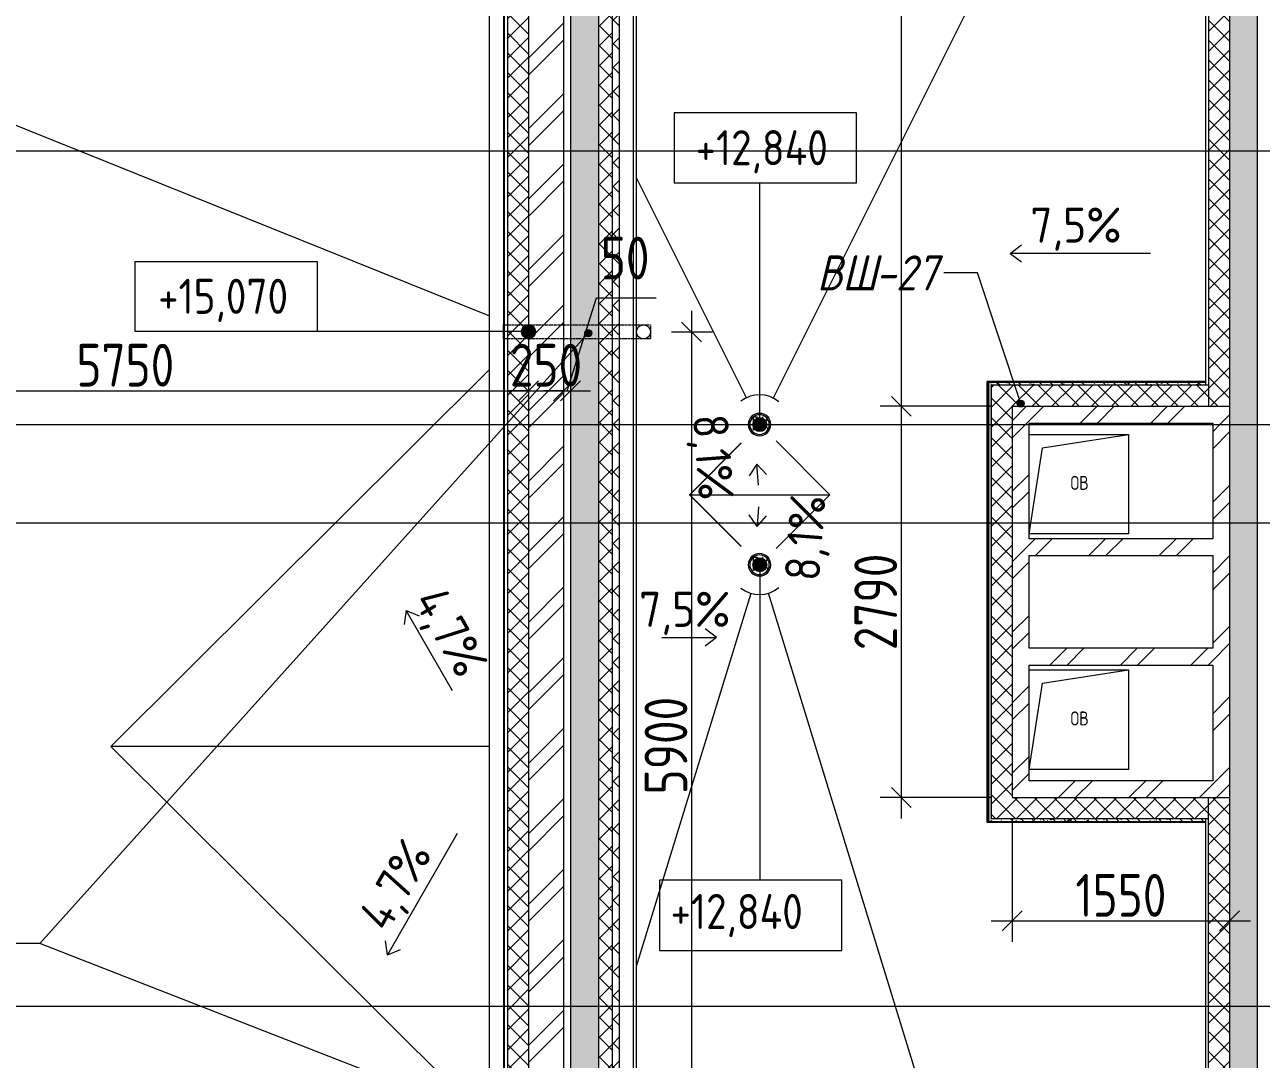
# Model space of a CAD drawing. Header units: millimetres. Extents: x -68946 to 690821, y -552984 to 293768.
# Drawn here: x 128675 to 137493, y -496832 to -489454 of the extents above; entities that cross this region are included whole.
import ezdxf

# ---------------------------------------------------------------- set-up
doc = ezdxf.new("R2010")
doc.units = ezdxf.units.MM
doc.linetypes.add('200_ШТРИХ_ш1п0_6_', pattern=[8, 5, -3])
doc.linetypes.add('ADSK_Линия сетки', pattern=[2500, 2000, -250, 0, -250])
doc.layers.get('Defpoints').update_dxf_attribs({"color": 250})
for name, color, linetype, lineweight in [('Аннотация', 250, 'Continuous', 20), ('Крыша', 7, 'Continuous', 5), ('Линии', 7, 'Continuous', 5), ('Оборудование', 7, 'Continuous', 9), ('Ограждение', 7, 'Continuous', 5), ('Окна', 7, 'Continuous', 5), ('Оси', 250, 'Continuous', 9), ('Отметки', 7, 'Continuous', 9), ('Перекрытие', 7, 'Continuous', 9), ('Размеры', 7, 'Continuous', 9), ('Стены внутренние', 7, 'Continuous', 9), ('Стены наружные', 7, 'Continuous', 9), ('Стены отделка', 7, 'Continuous', 13), ('Стены перегородки', 7, 'Continuous', 13), ('Стены штриховка', 250, 'Continuous', 9), ('Узлы', 250, 'Continuous', 18)]:
    doc.layers.add(name, color=color, linetype=linetype, lineweight=lineweight)
doc.styles.add('GOST Common_1', font='', dxfattribs={"width": 0.9, "height": 250})
doc.styles.add('GOST Common_2', font='', dxfattribs={"width": 0.8, "height": 350})
doc.styles.add('GOST Common_I', font='', dxfattribs={"width": 0.9, "height": 250})
doc.styles.add('ISOCPEUR', font='isocpeur.ttf', dxfattribs={"width": 0.8, "height": 100})
doc.styles.add('ISOCPEUR_1', font='isocpeur.ttf', dxfattribs={"width": 0.9, "height": 250})
doc.styles.add('А3', font='ГОСТ тип А.ttf')
doc.styles.get('GOST Common_1').set_extended_font_data('GOST Common')
doc.styles.get('GOST Common_2').set_extended_font_data('GOST Common')
doc.styles.get('GOST Common_I').set_extended_font_data('GOST Common', italic=True)
doc.dimstyles.new('ADSK_Основной_2_мм', dxfattribs={"dimscale": 304.8, "dimtxt": 201.142999, "dimasz": 0.463911, "dimexe": 0.492126, "dimexo": 0.492126, "dimgap": 0.098425, "dimtad": 1, "dimdec": 0, "dimdsep": 46, "dimtxsty": 'GOST Common_2', "dimblk1": 'OBLIQUE', "dimblk2": 'OBLIQUE', "dimsah": 1, "dimcen": 0.09, "dimdle": 0.492126, "dimazin": 0, "dimtfac": 1, "dimtdec": 4, "dimtix": 1, "dimtmove": 1, "dimatfit": 3, "dimfxl": 1, "dimtvp": 1, "dimtolj": 1, "dimtzin": 0, "dimlwd": 9, "dimlwe": 9, "dimarcsym": 2})
doc.dimstyles.new('ADSK_Основной_2_мм_1', dxfattribs={"dimscale": 304.8, "dimtxt": 201.142999, "dimasz": 0.463911, "dimexe": 0.492126, "dimexo": 0.492126, "dimgap": 0.098425, "dimtad": 1, "dimdec": 0, "dimdsep": 46, "dimtxsty": 'GOST Common_2', "dimblk1": 'OBLIQUE', "dimblk2": 'OBLIQUE', "dimsah": 1, "dimcen": 0.09, "dimdle": 0.492126, "dimazin": 0, "dimtfac": 1, "dimtdec": 4, "dimtix": 1, "dimtmove": 0, "dimatfit": 3, "dimfxl": 1, "dimtvp": 1, "dimtolj": 1, "dimtzin": 0, "dimlwd": 9, "dimlwe": 9, "dimarcsym": 2})
pattern_1 = [(135, (23667.23, -543980.64), (-142.56192, -142.56192), []), (135, (23809.8, -543980.64), (-142.56192, -142.56192), [252.016, -50.403, 3.353, -47.05])]
pattern_2 = [(45, (23667.23, -543980.64), (-70.71068, 70.71068), []), (135, (23667.23, -543980.64), (-70.71068, -70.71068), [])]
pattern_3 = [(45, (23667.23, -543980.64), (-251.4472, 251.4472), []), (45, (23667.23, -543599.64), (-251.4472, 251.4472), [])]
pattern_4 = [(135, (23667.23, -543980.64), (-75.43415, -75.43415), [106.68, -17.78, 3.556, -17.78]), (135, (23667.23, -543905.25), (-75.43415, -75.43415), []), (50, (23667.23, -543980.64), (127.52922, -11.15758), [13.335, -146.685]), (355, (23667.23, -543980.64), (-24.66966, 133.74002), [10.668, -117.348]), (100.451, (23677.86, -543981.57), (102.85973, 122.58178), [11.333, -124.663]), (46.184, (23667.23, -543945.08), (189.75516, -29.43036), [20.002, -220.027]), (96.636, (23683.04, -543947.53), (166.1822, 173.1996), [17, -186.995]), (351.184, (23667.23, -543945.08), (166.18393, 173.19757), [16.002, -176.022]), (21, (23685.01, -543953.97), (106.130265, -71.58603), [13.335, -146.685]), (326, (23685.01, -543953.97), (43.26188, 128.93175), [10.668, -117.348]), (71.451, (23693.85, -543959.94), (149.39198, 57.34505), [11.333, -124.663]), (37.5, (23667.23, -543980.64), (2.162228, 59.188357), [3.353, -112.573, 3.353, -115.773, -117.793]), (37.5, (23667.23, -543980.64), (2.162228, 59.188357), [-235.052, 3.353, -114.44]), (7.5, (23667.23, -543980.64), (46.773857, 70.126152), [3.353, -64.567, 3.353, -109.906, -44.895]), (7.5, (23667.23, -543980.64), (46.773857, 70.126152), [-181.178, 3.353, -41.542]), (327.5, (23627.58, -543980.64), (94.913671, -4.010093), [3.353, -41.097, 3.353, -135.331, -184.023]), (327.5, (23627.58, -543980.64), (94.913671, -4.010093), [-183.134, 3.353, -180.67]), (317.5, (23609.8, -543980.64), (103.69057, 17.79882), [3.353, -54.432, 3.353, -88.748, -130.683]), (317.5, (23609.8, -543980.64), (103.69057, 17.79882), [-149.885, 3.353, -127.33])]

# ---------------------------------------------------------------- blocks, each defined once
blk = doc.blocks.new('TN_Воронка ТехноНИКОЛЬ ВБ - Воронка ТехноНИКОЛЬ ВБ ЭКО_ Ø110х315мм-V28-АР3_Кладочный план кровли _17_930 С2-3')
at = {"layer": 'Оборудование'}
for radius, start, end in [(212.5, 49.68427, 128.51034), (80, 0, 180), (80, 180, 360), (70, 360, 180), (70, 180, 360), (212.5, 225.01267, 225.49134)]:
    blk.add_arc((0, 0), radius, start, end, dxfattribs=at)
blk = doc.blocks.new('TN_Воронка ТехноНИКОЛЬ ВБ - Воронка ТехноНИКОЛЬ ВБ ЭКО_ Ø110х315мм-V29-АР3_Кладочный план кровли _17_930 С2-3')
at = {"layer": 'Оборудование'}
for radius, start, end in [(212.5, 134.50866, 134.98733), (80, 0, 180), (80, 180, 360), (70, 360, 180), (70, 180, 360), (212.5, 231.48966, 310.31573)]:
    blk.add_arc((0, 0), radius, start, end, dxfattribs=at)
blk = doc.blocks.new('_Wn_-As_OpeningMEP_floor__Rectangular - _Wn_-As_OpeningMEP_floor__Rectangular-37444768-АР3_Кладочный план кровли _17_930 С2-3')
at = {"layer": 'Узлы', "lineweight": 5}
for p, q in [((-259.9, 309.9), (355, 405)), ((-355, -305), (-259.9, 309.9))]:
    blk.add_line(p, q, dxfattribs=at)
blk = doc.blocks.new('Ограждение - Ограждение-38052386-АР3_Кладочный план кровли _17_930 С2-3')
at = {"layer": 'Ограждение'}
for p, q in [((108422, 58297), (108422, 40445)), ((108322, 40766.8), (108322, 57984))]:
    blk.add_line(p, q, dxfattribs=at)
blk = doc.blocks.new('_Wn_-As_OpeningMEP_floor__Rectangular - _Wn_-As_OpeningMEP_floor__Rectangular-38107087-АР3_Кладочный план кровли _17_930 С2-3')
at = {"layer": 'Узлы', "lineweight": 5}
for p, q in [((-259.9, 309.9), (355, 405)), ((-355, -305), (-259.9, 309.9))]:
    blk.add_line(p, q, dxfattribs=at)
blk = doc.blocks.new('_Wn_-As_OpeningMEP_floor__Rectangular - _Wn_-As_OpeningMEP_floor__Rectangular-38107255-АР3_Кладочный план кровли _17_930 С2-3')
at = {"layer": 'Узлы', "lineweight": 5}
for p, q in [((-259.9, 309.9), (355, 405)), ((-355, -305), (-259.9, 309.9))]:
    blk.add_line(p, q, dxfattribs=at)
blk = doc.blocks.new('Высотные отметки - Рамка-32693647-АР3_Кладочный план кровли _17_930 С2-3')
at = {"layer": 'Аннотация'}
for p, q in [((-6.5, 0), (-6.5, 5)), ((-6.5, 5), (6.5, 5)), ((6.5, 5), (6.5, 0)), ((6.5, 0), (-6.5, 0))]:
    blk.add_line(p, q, dxfattribs=at)
blk = doc.blocks.new('_Oblique')
at = {"color": 0, "linetype": 'ByBlock', "lineweight": -2}
blk.add_line((-0.5, -0.5), (0.5, 0.5), dxfattribs=at)
blk = doc.blocks.new('*D6228')
at = {"layer": 'Defpoints', "color": 0, "lineweight": 30, "transparency": 16777216}
for p in [(132267.2, -491964.7), (132267.2, -492064.7), (126517.2, -492801.6)]:
    blk.add_point(p, dxfattribs=at)
at = {"layer": 'Размеры', "color": 0, "lineweight": 9, "transparency": 16777216}
for p, q in [((126517.2, -492651.6), (126517.2, -491914.7)), ((126367.2, -492064.7), (132417.2, -492064.7)), ((132267.2, -492114.7), (132267.2, -492214.7))]:
    blk.add_line(p, q, dxfattribs=at)
at = {"layer": 'Размеры', "color": 0, "lineweight": 9, "transparency": 16777216, "xscale": 141.4, "yscale": 141.4, "zscale": 141.4, "rotation": 180}
blk.add_blockref('_Oblique', (126517.2, -492064.7), dxfattribs=at)
at = {"layer": 'Размеры', "color": 0, "lineweight": 9, "transparency": 16777216, "xscale": 141.4, "yscale": 141.4, "zscale": 141.4}
blk.add_blockref('_Oblique', (132267.2, -492064.7), dxfattribs=at)
at = {"layer": 'Размеры', "color": 0, "transparency": 16777216, "insert": (129392.2, -491882.3), "char_height": 304.8, "width": 605.475, "attachment_point": 5, "style": 'А3'}
blk.add_mtext('\\A1;5750', dxfattribs=at)
blk = doc.blocks.new('*D6229')
at = {"layer": 'Defpoints', "color": 0, "lineweight": 30, "transparency": 16777216}
for p in [(132267.2, -491964.7), (132517.2, -491964.7), (132517.2, -492064.7)]:
    blk.add_point(p, dxfattribs=at)
at = {"layer": 'Размеры', "color": 0, "lineweight": 9, "transparency": 16777216}
for p, q in [((132267.2, -492064.7), (132125.8, -492064.7)), ((132267.2, -492064.7), (132517.2, -492064.7)), ((132517.2, -492064.7), (132658.6, -492064.7)), ((132267.2, -492114.7), (132267.2, -492214.7)), ((132517.2, -492114.7), (132517.2, -492214.7))]:
    blk.add_line(p, q, dxfattribs=at)
at = {"layer": 'Размеры', "color": 0, "lineweight": 9, "transparency": 16777216, "xscale": 141.4, "yscale": 141.4, "zscale": 141.4}
blk.add_blockref('_Oblique', (132267.2, -492064.7), dxfattribs=at)
at = {"layer": 'Размеры', "color": 0, "lineweight": 9, "transparency": 16777216, "xscale": 141.4, "yscale": 141.4, "zscale": 141.4, "rotation": 180}
blk.add_blockref('_Oblique', (132517.2, -492064.7), dxfattribs=at)
at = {"layer": 'Размеры', "color": 0, "transparency": 16777216, "insert": (132392.2, -491882.3), "char_height": 304.8, "width": 454.106, "attachment_point": 5, "style": 'А3'}
blk.add_mtext('\\A1;250', dxfattribs=at)
blk = doc.blocks.new('*D6230')
at = {"layer": 'Defpoints', "color": 0, "lineweight": 30, "transparency": 16777216}
for p in [(132517.2, -491964.7), (132567.2, -491964.7), (132567.2, -492064.7)]:
    blk.add_point(p, dxfattribs=at)
at = {"layer": 'Размеры', "color": 0, "lineweight": 9, "transparency": 16777216}
for p, q in [((132542.2, -492064.7), (132753.1, -491402.5)), ((132753.1, -491402.5), (133178.9, -491402.5)), ((132517.2, -492064.7), (132375.8, -492064.7)), ((132517.2, -492064.7), (132567.2, -492064.7)), ((132517.2, -492064.7), (132567.2, -492064.7)), ((132567.2, -492064.7), (132708.6, -492064.7)), ((132517.2, -492114.7), (132517.2, -492214.7)), ((132567.2, -492114.7), (132567.2, -492214.7))]:
    blk.add_line(p, q, dxfattribs=at)
at = {"layer": 'Размеры', "color": 0, "lineweight": 9, "transparency": 16777216, "xscale": 141.4, "yscale": 141.4, "zscale": 141.4}
blk.add_blockref('_Oblique', (132517.2, -492064.7), dxfattribs=at)
at = {"layer": 'Размеры', "color": 0, "lineweight": 9, "transparency": 16777216, "xscale": 141.4, "yscale": 141.4, "zscale": 141.4, "rotation": 180}
blk.add_blockref('_Oblique', (132567.2, -492064.7), dxfattribs=at)
at = {"layer": 'Размеры', "color": 0, "transparency": 16777216, "insert": (132783.1, -490966.1), "char_height": 304.8, "width": 302.737, "attachment_point": 1, "line_spacing_factor": 1.022761, "style": 'А3'}
blk.add_mtext('\\A1;50', dxfattribs=at)
blk = doc.blocks.new('*D6256')
at = {"layer": 'Defpoints', "color": 0, "lineweight": 30, "transparency": 16777216}
for p in [(135026, -485605.6), (134926, -492175.6), (135717.2, -492175.6)]:
    blk.add_point(p, dxfattribs=at)
at = {"layer": 'Размеры', "color": 0, "lineweight": 9, "transparency": 16777216}
for p, q in [((134926, -485455.6), (134926, -492325.6)), ((134876, -485605.6), (134776, -485605.6)), ((135567.2, -492175.6), (134776, -492175.6))]:
    blk.add_line(p, q, dxfattribs=at)
at = {"layer": 'Размеры', "color": 0, "lineweight": 9, "transparency": 16777216, "xscale": 141.4, "yscale": 141.4, "zscale": 141.4}
for p, rotation in [((134926, -485605.6), 90), ((134926, -492175.6), 270)]:
    blk.add_blockref('_Oblique', p, dxfattribs=dict(at, rotation=rotation))
at = {"layer": 'Размеры', "color": 0, "transparency": 16777216, "insert": (134743.6, -488890.6), "char_height": 304.8, "width": 605.475, "attachment_point": 5, "rotation": 90, "style": 'А3'}
blk.add_mtext('\\A1;6570', dxfattribs=at)
blk = doc.blocks.new('*D6257')
at = {"layer": 'Defpoints', "color": 0, "lineweight": 30, "transparency": 16777216}
for p in [(135717.2, -492175.6), (134926, -494965.6), (135717.2, -494965.6)]:
    blk.add_point(p, dxfattribs=at)
at = {"layer": 'Размеры', "color": 0, "lineweight": 9, "transparency": 16777216}
for p, q in [((134926, -492025.6), (134926, -495115.6)), ((135567.2, -492175.6), (134776, -492175.6)), ((135567.2, -494965.6), (134776, -494965.6))]:
    blk.add_line(p, q, dxfattribs=at)
at = {"layer": 'Размеры', "color": 0, "lineweight": 9, "transparency": 16777216, "xscale": 141.4, "yscale": 141.4, "zscale": 141.4}
for p, rotation in [((134926, -492175.6), 90), ((134926, -494965.6), 270)]:
    blk.add_blockref('_Oblique', p, dxfattribs=dict(at, rotation=rotation))
at = {"layer": 'Размеры', "color": 0, "transparency": 16777216, "insert": (134743.6, -493570.6), "char_height": 304.8, "width": 605.475, "attachment_point": 5, "rotation": 90, "style": 'А3'}
blk.add_mtext('\\A1;2790', dxfattribs=at)
blk = doc.blocks.new('*D6258')
at = {"layer": 'Defpoints', "color": 0, "lineweight": 30, "transparency": 16777216}
for p in [(135717.2, -494965.6), (137267.2, -494965.6), (137267.2, -495845.3)]:
    blk.add_point(p, dxfattribs=at)
at = {"layer": 'Размеры', "color": 0, "lineweight": 9, "transparency": 16777216}
for p, q in [((135717.2, -495115.6), (135717.2, -495995.3)), ((137267.2, -495115.6), (137267.2, -495995.3)), ((135567.2, -495845.3), (137417.2, -495845.3))]:
    blk.add_line(p, q, dxfattribs=at)
at = {"layer": 'Размеры', "color": 0, "lineweight": 9, "transparency": 16777216, "xscale": 141.4, "yscale": 141.4, "zscale": 141.4, "rotation": 180}
blk.add_blockref('_Oblique', (135717.2, -495845.3), dxfattribs=at)
at = {"layer": 'Размеры', "color": 0, "lineweight": 9, "transparency": 16777216, "xscale": 141.4, "yscale": 141.4, "zscale": 141.4}
blk.add_blockref('_Oblique', (137267.2, -495845.3), dxfattribs=at)
at = {"layer": 'Размеры', "color": 0, "transparency": 16777216, "insert": (136492.2, -495662.9), "char_height": 304.8, "width": 560.473, "attachment_point": 5, "style": 'А3'}
blk.add_mtext('\\A1;1550', dxfattribs=at)
blk = doc.blocks.new('*D6202')
at = {"layer": 'Defpoints', "color": 0, "lineweight": 30, "transparency": 16777216}
for p in [(133137.2, -491645.2), (133137.2, -497545.2), (133429.9, -497545.2)]:
    blk.add_point(p, dxfattribs=at)
at = {"layer": 'Размеры', "color": 0, "lineweight": 9, "transparency": 16777216}
for p, q in [((133429.9, -491495.2), (133429.9, -497695.2)), ((133287.2, -491645.2), (133579.9, -491645.2)), ((133287.2, -497545.2), (133579.9, -497545.2))]:
    blk.add_line(p, q, dxfattribs=at)
at = {"layer": 'Размеры', "color": 0, "lineweight": 9, "transparency": 16777216, "xscale": 141.4, "yscale": 141.4, "zscale": 141.4}
for p, rotation in [((133429.9, -491645.2), 90), ((133429.9, -497545.2), 270)]:
    blk.add_blockref('_Oblique', p, dxfattribs=dict(at, rotation=rotation))
at = {"layer": 'Размеры', "color": 0, "transparency": 16777216, "insert": (133247.5, -494595.2), "char_height": 304.8, "width": 605.475, "attachment_point": 5, "rotation": 90, "style": 'А3'}
blk.add_mtext('\\A1;5900', dxfattribs=at)

msp = doc.modelspace()

# ---------------------------------------------------------------- hatches: boundary and pattern name
at = {"layer": 'Аннотация', "true_color": 0xa2a2a2}
h = msp.add_hatch(color=253, dxfattribs=at)
edge = h.paths.add_edge_path()
edge.add_arc((132693.1821, -491654.3041), 25, 0, 360)
at = {"layer": 'Аннотация'}
h = msp.add_hatch(color=256, dxfattribs=at)
edge = h.paths.add_edge_path()
edge.add_arc((135777.6781, -492156.1371), 25, 0, 360)
at = {"layer": 'Отметки'}
h = msp.add_hatch(color=256, dxfattribs=at)
edge = h.paths.add_edge_path()
edge.add_arc((132267.2242, -491642.7984), 50, 0, 360)
h = msp.add_hatch(color=256, dxfattribs=at)
edge = h.paths.add_edge_path()
edge.add_arc((133917.2302, -492305.6404), 50, 0, 360)
h = msp.add_hatch(color=256, dxfattribs=at)
edge = h.paths.add_edge_path()
edge.add_arc((133917.2302, -493305.6404), 50, 0, 360)
at = {"layer": 'Стены внутренние', "lineweight": 5}
h = msp.add_hatch(dxfattribs=at)
h.set_pattern_fill('FP_44', color=256, style=0, pattern_type=2)
h.set_pattern_definition(pattern_3)
h.paths.add_polyline_path([(132517.2242, -503955.6404), (132517.2242, -485255.6404), (132267.2242, -485255.6404), (132267.2242, -503955.6404), (132437.1369, -503955.6404)])
h = msp.add_hatch(dxfattribs=at)
h.set_pattern_fill('FP_1', color=256, style=0, pattern_type=2)
h.set_pattern_definition(pattern_1)
h.paths.add_polyline_path([(132767.2242, -504005.6404), (132767.2242, -485205.6203), (132567.2242, -485205.6203), (132567.2242, -504005.6404)])
h = msp.add_hatch(dxfattribs=at)
h.set_pattern_fill('FP_1', color=256, style=0, pattern_type=2)
h.set_pattern_definition(pattern_1)
h.paths.add_polyline_path([(137467.2304, -524955.6404), (137467.2304, -485605.6404), (137267.2304, -485605.6404), (137267.2304, -524955.6404), (137399.2356, -524955.6404)])
h = msp.add_hatch(dxfattribs=at)
h.set_pattern_fill('FP_43', color=256, style=0, pattern_type=2)
h.set_pattern_definition(pattern_3)
h.paths.add_polyline_path([(136690.3644, -492295.6404), (137267.2304, -492295.6404), (137267.2304, -492175.6404), (135717.2304, -492175.6404), (135717.2304, -492295.6404), (135837.2304, -492295.6404)])
h = msp.add_hatch(dxfattribs=at)
h.set_pattern_fill('FP_43', color=256, style=0, pattern_type=2)
h.set_pattern_definition(pattern_3)
h.paths.add_polyline_path([(135717.2304, -494965.64), (135837.2304, -494965.64), (135837.2304, -492295.6404), (135717.2304, -492295.6404), (135717.2304, -494422.7061)])
h = msp.add_hatch(dxfattribs=at)
h.set_pattern_fill('FP_43', color=256, style=0, pattern_type=2)
h.set_pattern_definition(pattern_3)
h.paths.add_polyline_path([(137147.2304, -494845.64), (137267.2304, -494845.64), (137267.2304, -492295.6404), (137147.2304, -492295.6404), (137147.2304, -494422.7061)])
h = msp.add_hatch(dxfattribs=at)
h.set_pattern_fill('FP_43', color=256, style=0, pattern_type=2)
h.set_pattern_definition(pattern_3)
h.paths.add_polyline_path([(137147.2304, -493240.6404), (137147.2304, -493120.6404), (135837.2304, -493120.6404), (135837.2304, -493240.6404), (136690.3644, -493240.6404)])
h = msp.add_hatch(dxfattribs=at)
h.set_pattern_fill('FP_43', color=256, style=0, pattern_type=2)
h.set_pattern_definition(pattern_3)
h.paths.add_polyline_path([(137147.2304, -494020.64), (137147.2304, -493900.64), (135837.2304, -493900.64), (135837.2304, -494020.64), (136690.3644, -494020.64)])
h = msp.add_hatch(dxfattribs=at)
h.set_pattern_fill('FP_43', color=256, style=0, pattern_type=2)
h.set_pattern_definition(pattern_3)
h.paths.add_polyline_path([(135837.2304, -494965.64), (137267.2304, -494965.64), (137267.2304, -494845.64), (135837.2304, -494845.64)])
at = {"layer": 'Стены наружные', "lineweight": 5}
h = msp.add_hatch(dxfattribs=at)
h.set_pattern_fill('FP_33', color=256, style=0, pattern_type=2)
h.set_pattern_definition(pattern_2)
h.paths.add_polyline_path([(132117.2242, -503555.6404), (132267.2242, -503555.6404), (132267.2242, -485655.6404), (132117.2242, -485655.6404), (132117.2242, -503535.6404)])
h = msp.add_hatch(dxfattribs=at)
h.set_pattern_fill('FP_33', color=256, style=0, pattern_type=2)
h.set_pattern_definition(pattern_2)
h.paths.add_polyline_path([(132767.2242, -504205.6404), (132867.2242, -504205.6404), (132867.2242, -485755.641), (132767.2242, -485755.641), (132767.2242, -504005.6404)])
h = msp.add_hatch(dxfattribs=at)
h.set_pattern_fill('FP_34', color=256, style=0, pattern_type=2)
h.set_pattern_definition([(135, (23667.23, -543980.64), (-84.85281, -84.85281), []), (225, (23667.23, -543980.64), (84.85281, -84.85281), [])])
h.paths.add_polyline_path([(132867.2242, -504305.6404), (132917.2242, -504305.6404), (132917.2242, -485755.641), (132867.2242, -485755.641), (132867.2242, -504205.6404)])
h = msp.add_hatch(dxfattribs=at)
h.set_pattern_fill('FP_33', color=256, style=0, pattern_type=2)
h.set_pattern_definition(pattern_2)
h.paths.add_polyline_path([(137267.2298, -492175.6404), (137267.2298, -485755.641), (137117.2298, -485755.641), (137117.2298, -492175.6404)])
h = msp.add_hatch(dxfattribs=at)
h.set_pattern_fill('FP_48', color=256, style=0, pattern_type=2)
h.set_pattern_definition(pattern_4)
h.paths.add_polyline_path([(135547.2304, -495135.64), (135567.2304, -495135.64), (135567.2304, -492005.6404), (135547.2304, -492005.6404), (135547.2304, -494422.7061)])
h = msp.add_hatch(dxfattribs=at)
h.set_pattern_fill('FP_48', color=256, style=0, pattern_type=2)
h.set_pattern_definition(pattern_4)
h.paths.add_polyline_path([(137097.2298, -492025.6404), (137097.2298, -492005.6404), (135567.2304, -492005.6404), (135567.2304, -492025.6404), (136690.3644, -492025.6404)])
h = msp.add_hatch(dxfattribs=at)
h.set_pattern_fill('FP_33', color=256, style=0, pattern_type=2)
h.set_pattern_definition(pattern_2)
h.paths.add_polyline_path([(135567.2304, -495115.64), (135717.2304, -495115.64), (135717.2304, -492025.6404), (135567.2304, -492025.6404), (135567.2304, -494422.7061)])
h = msp.add_hatch(dxfattribs=at)
h.set_pattern_fill('FP_33', color=256, style=0, pattern_type=2)
h.set_pattern_definition(pattern_2)
h.paths.add_polyline_path([(137117.2298, -492175.6404), (137117.2298, -492025.6404), (135717.2304, -492025.6404), (135717.2304, -492175.6404), (136690.3644, -492175.6404)])
h = msp.add_hatch(dxfattribs=at)
h.set_pattern_fill('FP_33', color=256, style=0, pattern_type=2)
h.set_pattern_definition(pattern_2)
h.paths.add_polyline_path([(135717.2304, -495115.64), (137117.2298, -495115.64), (137117.2298, -494965.64), (135717.2304, -494965.64)])
h = msp.add_hatch(dxfattribs=at)
h.set_pattern_fill('FP_33', color=256, style=0, pattern_type=2)
h.set_pattern_definition(pattern_2)
h.paths.add_polyline_path([(137267.2298, -511354.64), (137267.2298, -494965.64), (137117.2298, -494965.64), (137117.2298, -511354.64)])
h = msp.add_hatch(dxfattribs=at)
h.set_pattern_fill('FP_48', color=256, style=0, pattern_type=2)
h.set_pattern_definition(pattern_4)
h.paths.add_polyline_path([(135717.2304, -495135.64), (137097.2298, -495135.64), (137097.2298, -495115.64), (135567.2304, -495115.64), (135567.2304, -495135.64)])

# ---------------------------------------------------------------- linework, layer by layer
at = {"layer": 'Аннотация'}
for p, q in [((135468.8885, -491224.3765), (135230.1236, -491224.3765)), ((135777.6781, -492156.1371), (135468.8885, -491224.3765))]:
    msp.add_line(p, q, dxfattribs=at)
at = {"layer": 'Аннотация', "color": 253, "true_color": 0xa2a2a2}
for p, q in [((132693.1821, -491654.3041), (128781.8899, -496006.6263)), ((128781.8899, -496006.6263), (128284.8696, -496006.6263)), ((132671.0447, -497522.8331), (128781.8899, -496006.6263))]:
    msp.add_line(p, q, dxfattribs=at)
msp.add_circle((132693.1821, -491654.3041), 25, dxfattribs=at)
at = {"layer": 'Аннотация'}
msp.add_circle((135777.6781, -492156.1371), 25, dxfattribs=at)
at = {"layer": 'Крыша'}
for p, q in [((117685.546, -485774.5964), (131989.2242, -491530.921)), ((136989.2298, -486161.641), (134011.0687, -492117.9632)), ((133822.3521, -492115.8846), (133037.2242, -490545.6317)), ((132089.2242, -491571.1647), (132097.2242, -491574.3842)), ((132089.2242, -491812.9841), (132097.2242, -491805.0222)), ((129288.2298, -494600.6404), (131989.2242, -491912.5079)), ((134032.5055, -492420.9157), (134417.2302, -492805.6404)), ((133414.7302, -492805.6404), (133783.2299, -492437.1406)), ((133417.2302, -492805.6404), (133783.3556, -492439.515)), ((133783.2299, -493174.1402), (133414.7302, -492805.6404)), ((133417.2302, -492805.6404), (134417.2302, -492805.6404)), ((133783.3556, -493171.7658), (133417.2302, -492805.6404)), ((134417.2302, -492805.6404), (134032.5055, -493190.365)), ((133037.2242, -496168.9384), (133854.8794, -493508.5127)), ((136989.2298, -503301.103), (133979.1258, -493507.0322)), ((131989.2242, -497288.7729), (129288.2298, -494600.6404)), ((131989.2242, -494600.6404), (129288.2298, -494600.6404)), ((132097.2242, -494600.6404), (132089.2242, -494600.6404))]:
    msp.add_line(p, q, dxfattribs=at)
at = {"layer": 'Линии', "linetype": '200_ШТРИХ_ш1п0_6_', "lineweight": 9}
for p, q in [((132089.2242, -491595.1605), (133137.2242, -491595.1605)), ((132089.2242, -491695.1605), (132089.2242, -491595.1605)), ((133137.2242, -491595.1605), (133137.2242, -491695.1605)), ((133137.2242, -491695.1605), (132089.2242, -491695.1605))]:
    msp.add_line(p, q, dxfattribs=at)
at = {"layer": 'Линии', "lineweight": 9}
msp.add_circle((133087.2242, -491645.1605), 50, dxfattribs=at)
at = {"layer": 'Оси', "linetype": 'ADSK_Линия сетки', "ltscale": 100}
for p, q in [((132567.2307, -482778.6358), (132567.2307, -547719.4803)), ((137267.2304, -482778.6358), (137267.2304, -547719.4803)), ((180488.1093, -490355.5211), (122987.2298, -490355.5211)), ((88763.207, -492305.6404), (180488.1093, -492305.6404)), ((88763.207, -493005.6404), (180488.1093, -493005.6404)), ((180488.1093, -496455.5807), (117702.2936, -496455.5807))]:
    msp.add_line(p, q, dxfattribs=at)
at = {"layer": 'Отметки'}
for p, q in [((133917.2302, -490582.9611), (133955.3648, -490582.9611)), ((133917.2302, -492305.6404), (133917.2302, -490582.9611)), ((132267.2242, -491642.7984), (130111.046, -491642.7984)), ((133917.2302, -493305.6404), (133917.2302, -495555.499)), ((133917.2302, -495555.499), (133851.3243, -495555.499))]:
    msp.add_line(p, q, dxfattribs=at)
for centre in [(132267.2242, -491642.7984), (133917.2302, -492305.6404), (133917.2302, -493305.6404)]:
    msp.add_circle(centre, 50, dxfattribs=at)
at = {"layer": 'Перекрытие'}
for p, q in [((135837.2304, -492375.6404), (136547.2304, -492375.6404)), ((136547.2304, -492375.6404), (136547.2304, -493085.6404)), ((136547.2304, -493085.6404), (135837.2304, -493085.6404)), ((135837.2304, -494055.64), (136547.2304, -494055.64)), ((136547.2304, -494055.64), (136547.2304, -494765.64)), ((136547.2304, -494765.64), (135837.2304, -494765.64))]:
    msp.add_line(p, q, dxfattribs=at)
at = {"layer": 'Размеры'}
for p, q in [((135702.5295, -491084.8318), (135782.5295, -491023.4456)), ((135702.5295, -491084.8318), (135782.5295, -491146.2179)), ((136702.5295, -491084.8318), (135702.5295, -491084.8318)), ((133896.7606, -492587.2522), (133841.5002, -492671.6)), ((133896.7606, -492587.2522), (133963.9319, -492662.4604)), ((133907.9195, -492736.7335), (133896.7606, -492587.2522)), ((133897.386, -493032.9769), (133842.1257, -492948.6291)), ((133907.9195, -492891.8734), (133897.386, -493032.9769)), ((133897.386, -493032.9769), (133964.5573, -492957.7687)), ((131394.6314, -493631.2647), (131381.3097, -493731.2186)), ((131394.6314, -493631.2647), (131487.7316, -493670.0024)), ((131724.817, -494205.279), (131394.6314, -493631.2647)), ((133217.7215, -493824.9234), (133608.1546, -493824.9234)), ((133608.1546, -493824.9234), (133528.1546, -493763.5373)), ((133608.1546, -493824.9234), (133528.1546, -493886.3096)), ((131759.7019, -495220.9571), (131261.0862, -496087.7803)), ((131261.0862, -496087.7803), (131247.7646, -495987.8263)), ((131261.0862, -496087.7803), (131354.1864, -496049.0425))]:
    msp.add_line(p, q, dxfattribs=at)
at = {"layer": 'Стены отделка', "lineweight": 5}
for p, q in [((133037.2242, -504475.6404), (133037.2242, -485775.641)), ((135539.2304, -495143.64), (135539.2304, -491997.6404)), ((137097.2298, -491997.6404), (135539.2304, -491997.6404)), ((137097.2298, -495143.64), (135539.2304, -495143.64))]:
    msp.add_line(p, q, dxfattribs=at)
at = {"layer": 'Стены перегородки'}
for p, q in [((132767.2242, -485005.6203), (132767.2242, -504205.6404)), ((132517.2242, -485255.6404), (132517.2242, -503955.6404)), ((132567.2242, -485205.6203), (132567.2242, -504005.6404)), ((137467.2304, -524955.6404), (137467.2304, -485405.6404)), ((132267.2242, -485505.6404), (132267.2242, -503705.6404)), ((137267.2298, -485605.641), (137267.2298, -492175.6404)), ((137267.2304, -485605.6404), (137267.2304, -515530.6404)), ((132097.2242, -503535.6404), (132097.2242, -485675.6404)), ((132867.2242, -504305.6404), (132867.2242, -485755.641)), ((132917.2242, -504355.6404), (132917.2242, -485755.641)), ((137097.2298, -492025.6404), (137097.2298, -485775.641)), ((137117.2298, -492025.6404), (137097.2298, -492025.6404)), ((137117.2298, -492025.6404), (137117.2298, -492175.6404)), ((135717.2304, -492175.6404), (135717.2304, -494965.64)), ((135717.2304, -492175.6404), (137267.2304, -492175.6404)), ((135837.2304, -492295.6404), (137147.2304, -492295.6404)), ((135837.2304, -493120.6404), (135837.2304, -492295.6404)), ((137147.2304, -492295.6404), (137147.2304, -493120.6404)), ((137147.2304, -493120.6404), (135837.2304, -493120.6404)), ((135837.2304, -493900.64), (135837.2304, -493240.6404)), ((135837.2304, -493240.6404), (137147.2304, -493240.6404)), ((137147.2304, -493240.6404), (137147.2304, -493900.64)), ((137147.2304, -493900.64), (135837.2304, -493900.64)), ((135837.2304, -494845.64), (135837.2304, -494020.64)), ((135837.2304, -494020.64), (137147.2304, -494020.64)), ((137147.2304, -494020.64), (137147.2304, -494845.64)), ((137147.2304, -494845.64), (135837.2304, -494845.64)), ((135717.2304, -494965.64), (137267.2304, -494965.64)), ((137117.2298, -495115.64), (137117.2298, -494965.64)), ((137267.2298, -494965.64), (137267.2298, -511354.64)), ((137097.2298, -511350.6404), (137097.2298, -495115.64)), ((137097.2298, -495115.64), (137117.2298, -495115.64))]:
    msp.add_line(p, q, dxfattribs=at)
at = {"layer": 'Стены штриховка'}
for p, q in [((132117.2242, -485655.6404), (132117.2242, -503555.6404)), ((133017.2242, -504455.6404), (133017.2242, -485775.641)), ((137117.2298, -485755.641), (137117.2298, -492025.6404)), ((135543.2304, -492001.6404), (135543.2304, -495139.64)), ((137097.2298, -492001.6404), (135543.2304, -492001.6404)), ((135547.2304, -492005.6404), (135547.2304, -495135.64)), ((137097.2298, -492005.6404), (135547.2304, -492005.6404)), ((135567.2304, -492025.6404), (135567.2304, -495115.64)), ((137097.2298, -492025.6404), (135567.2304, -492025.6404)), ((135543.2304, -495139.64), (137097.2298, -495139.64)), ((135547.2304, -495135.64), (137097.2298, -495135.64)), ((135567.2304, -495115.64), (137097.2298, -495115.64)), ((137117.2298, -511350.6404), (137117.2298, -495115.64))]:
    msp.add_line(p, q, dxfattribs=at)

# ---------------------------------------------------------------- block references
at = {"layer": 'Оборудование'}
for name, p in [('TN_Воронка ТехноНИКОЛЬ ВБ - Воронка ТехноНИКОЛЬ ВБ ЭКО_ Ø110х315мм-V28-АР3_Кладочный план кровли _17_930 С2-3', (133914.7302, -492305.6404)), ('TN_Воронка ТехноНИКОЛЬ ВБ - Воронка ТехноНИКОЛЬ ВБ ЭКО_ Ø110х315мм-V29-АР3_Кладочный план кровли _17_930 С2-3', (133914.7302, -493305.6404))]:
    msp.add_blockref(name, p, dxfattribs=at)
at = {"layer": 'Ограждение'}
msp.add_blockref('Ограждение - Ограждение-38052386-АР3_Кладочный план кровли _17_930 С2-3', (23667.2298, -543980.641), dxfattribs=at)
at = {"layer": 'Окна'}
for name, p in [('_Wn_-As_OpeningMEP_floor__Rectangular - _Wn_-As_OpeningMEP_floor__Rectangular-37444768-АР3_Кладочный план кровли _17_930 С2-3', (136192.2304, -492780.6404)), ('_Wn_-As_OpeningMEP_floor__Rectangular - _Wn_-As_OpeningMEP_floor__Rectangular-38107087-АР3_Кладочный план кровли _17_930 С2-3', (136192.2304, -492780.6404)), ('_Wn_-As_OpeningMEP_floor__Rectangular - _Wn_-As_OpeningMEP_floor__Rectangular-38107255-АР3_Кладочный план кровли _17_930 С2-3', (136192.2304, -492780.6404)), ('_Wn_-As_OpeningMEP_floor__Rectangular - _Wn_-As_OpeningMEP_floor__Rectangular-37444768-АР3_Кладочный план кровли _17_930 С2-3', (136192.2304, -494460.64)), ('_Wn_-As_OpeningMEP_floor__Rectangular - _Wn_-As_OpeningMEP_floor__Rectangular-38107087-АР3_Кладочный план кровли _17_930 С2-3', (136192.2304, -494460.64)), ('_Wn_-As_OpeningMEP_floor__Rectangular - _Wn_-As_OpeningMEP_floor__Rectangular-38107255-АР3_Кладочный план кровли _17_930 С2-3', (136192.2304, -494460.64))]:
    msp.add_blockref(name, p, dxfattribs=at)
at = {"layer": 'Отметки', "extrusion": (0, 0, -1), "xscale": 99.99999999999993, "yscale": 99.99999999999993, "zscale": 99.99999999999993}
msp.add_blockref('Высотные отметки - Рамка-32693647-АР3_Кладочный план кровли _17_930 С2-3', (-133955.3648, -490582.9611), dxfattribs=at)
at = {"layer": 'Отметки', "xscale": 99.99999999999993, "yscale": 99.99999999999993, "zscale": 99.99999999999993}
msp.add_blockref('Высотные отметки - Рамка-32693647-АР3_Кладочный план кровли _17_930 С2-3', (130111.046, -491642.7984), dxfattribs=at)
at = {"layer": 'Отметки', "extrusion": (0, 0, -1), "xscale": 99.99999999999993, "yscale": 99.99999999999993, "zscale": 99.99999999999993, "rotation": 180}
msp.add_blockref('Высотные отметки - Рамка-32693647-АР3_Кладочный план кровли _17_930 С2-3', (-133851.3243, -495555.499), dxfattribs=at)

# ---------------------------------------------------------------- texts
at = {"layer": 'Аннотация', "attachment_point": 1}
for s, insert, char_height, width, style in [('ВШ', (134325.2486, -491099.3765), 250, 505.063125, 'GOST Common_I'), ('-27', (134741.9674, -491099.3765), 250, 591.645375, 'GOST Common_I'), ('ВК', (133857.2512, -492246.685), 100, 160.3375, 'ISOCPEUR'), ('ОВ', (136132.2515, -492671.685), 100, 160.3375, 'ISOCPEUR'), ('ОВ', (136132.2515, -492671.685), 100, 160.3375, 'ISOCPEUR'), ('ОВ', (136132.2515, -492671.685), 100, 160.3375, 'ISOCPEUR'), ('ВК', (133857.2512, -493246.685), 100, 160.3375, 'ISOCPEUR'), ('ОВ', (136132.2515, -494351.6845), 100, 160.3375, 'ISOCPEUR'), ('ОВ', (136132.2515, -494351.6845), 100, 160.3375, 'ISOCPEUR'), ('ОВ', (136132.2515, -494351.6845), 100, 160.3375, 'ISOCPEUR')]:
    msp.add_mtext(s, dxfattribs=dict(at, insert=insert, char_height=char_height, width=width, style=style))
at = {"layer": 'Отметки', "char_height": 250, "attachment_point": 1, "line_spacing_factor": 1.022761, "style": 'GOST Common_1'}
for s, insert, width in [('+12,840', (133458.8045, -490206.2541), 1191.744618), ('+15,070', (129625.7998, -491266.0913), 1164.590943), ('+12,840', (133280.022, -495653.1451), 1191.744618)]:
    msp.add_mtext(s, dxfattribs=dict(at, insert=insert, width=width))
at = {"layer": 'Размеры', "char_height": 250, "width": 854.495671, "attachment_point": 1, "line_spacing_factor": 1.149209, "style": 'ISOCPEUR_1'}
for insert in [(135846.4897, -490758.2178), (133056.8982, -493498.3095)]:
    msp.add_mtext('7,5%', dxfattribs=dict(at, insert=insert))
at = {"layer": 'Размеры', "char_height": 250, "attachment_point": 1, "line_spacing_factor": 1.149209, "style": 'ISOCPEUR_1'}
for s, insert, width, rotation in [('8,1%', (133687.5333, -492222.7467), 794.740729, 274.26925795), ('8,1%', (134091.9311, -493408.9448), 794.740729, 85.73074205), ('4,7%', (131659.1064, -493436.0024), 884.373142, 299.90845758), ('4,7%', (131043.5433, -495810.9285), 884.373142, 60.09154242)]:
    msp.add_mtext(s, dxfattribs=dict(at, insert=insert, width=width, rotation=rotation))

# ---------------------------------------------------------------- dimensions: what is measured, and where the dimension line sits
at = {"layer": 'Размеры'}
for base, p1, p2, override, picture, middle in [((134925.9737, -492175.6404), (135025.9586, -485605.641), (135717.2304, -492175.6404), {"dimtxt": 1, "dimlfac": 1, "dimpost": '<>', "dimtxsty": 'А3', "dimfxl": 6606.265893}, '*D6256', (134743.5737, -488890.6407)), ((133429.9026, -497545.1605), (133137.2242, -491645.1605), (133137.2242, -497545.1605), {"dimtxt": 1, "dimlfac": 1, "dimpost": '<>', "dimtxsty": 'А3', "dimfxl": 5900}, '*D6202', (133247.5026, -494595.1605)), ((134925.9737, -494965.64), (135717.2304, -492175.6404), (135717.2304, -494965.64), {"dimtxt": 1, "dimlfac": 1, "dimpost": '<>', "dimtxsty": 'А3', "dimfxl": 2789.999586}, '*D6257', (134743.5737, -493570.6402))]:
    dim = msp.add_linear_dim(base=base, p1=p1, p2=p2, angle=90, dimstyle='ADSK_Основной_2_мм_1', override=override, dxfattribs=at)
    dim.commit()
    dim.dimension.update_dxf_attribs({"geometry": picture, "text_midpoint": middle})
dim = msp.add_linear_dim(base=(132567.2242, -492064.6962), p1=(132517.2242, -491964.7113), p2=(132567.2242, -491964.7113), dimstyle='ADSK_Основной_2_мм', override={"dimtxt": 1, "dimlfac": 1, "dimpost": '<>', "dimtxsty": 'А3', "dimfxl": 50}, dxfattribs=at)
dim.commit()
dim.dimension.update_dxf_attribs({"geometry": '*D6230', "text_midpoint": (132783.1174, -491402.4893), "dimtype": 160})
for base, p1, p2, override, picture, middle in [((132267.2242, -492064.6962), (126517.23, -492801.6404), (132267.2242, -491964.7113), {"dimtxt": 1, "dimlfac": 1, "dimpost": '<>', "dimtxsty": 'А3', "dimfxl": 5810.583771}, '*D6228', (129392.2271, -491882.2962)), ((132517.2242, -492064.6962), (132267.2242, -491964.7113), (132517.2242, -491964.7113), {"dimtxt": 1, "dimlfac": 1, "dimpost": '<>', "dimtxsty": 'А3', "dimfxl": 250}, '*D6229', (132392.2242, -491882.2962)), ((137267.2304, -495845.2589), (135717.2304, -494965.64), (137267.2304, -494965.64), {"dimtxt": 1, "dimlfac": 1, "dimpost": '<>', "dimtxsty": 'А3', "dimfxl": 1550}, '*D6258', (136492.2304, -495662.8589))]:
    dim = msp.add_linear_dim(base=base, p1=p1, p2=p2, dimstyle='ADSK_Основной_2_мм_1', override=override, dxfattribs=at)
    dim.commit()
    dim.dimension.update_dxf_attribs({"geometry": picture, "text_midpoint": middle})

doc.saveas('drawing.dxf')
